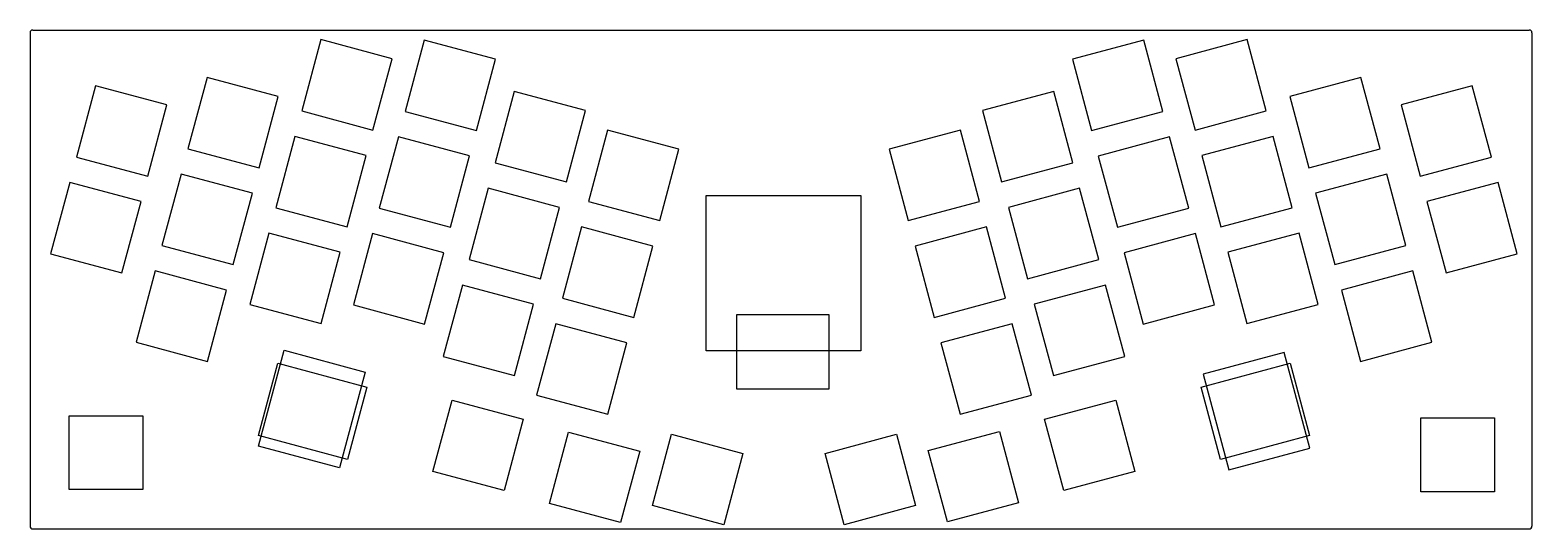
# Model space of a CAD drawing. Header units: millimetres. Extents: x 2 to 287, y -95 to 0.
import ezdxf

# ---------------------------------------------------------------- set-up
doc = ezdxf.new("R2010")
doc.units = ezdxf.units.MM
doc.layers.get('0').update_dxf_attribs({"linetype": 'CONTINUOUS'})

msp = doc.modelspace()

# ---------------------------------------------------------------- linework, layer by layer
for p, q in [((2, -0.52), (2, -94.12)), ((2.5, -0.02), (286.5, -0.02)), ((287, -0.52), (287, -94.12)), ((2.5, -94.62), (286.5, -94.62))]:
    msp.add_line(p, q)
for points in [[(70.69, -5.46), (57.17, -1.84), (53.55, -15.36), (67.07, -18.99)], [(90.34, -5.55), (76.82, -1.93), (73.19, -15.45), (86.72, -19.07)], [(213.32, -1.93), (199.79, -5.55), (203.42, -19.08), (216.94, -15.45)], [(232.96, -1.84), (219.44, -5.47), (223.06, -18.99), (236.59, -15.36)], [(27.98, -14.2), (14.45, -10.58), (10.83, -24.1), (24.35, -27.73)], [(49.11, -12.62), (35.58, -9), (31.96, -22.52), (45.48, -26.14)], [(254.55, -9), (241.03, -12.62), (244.65, -26.14), (258.17, -22.52)], [(275.68, -10.58), (262.16, -14.21), (265.78, -27.73), (279.3, -24.11)], [(107.4, -15.3), (93.88, -11.67), (90.25, -25.2), (103.78, -28.82)], [(196.26, -11.68), (182.73, -15.3), (186.36, -28.82), (199.88, -25.2)], [(125.1, -22.63), (111.58, -19.01), (107.96, -32.53), (121.48, -36.15)], [(178.55, -19.01), (165.03, -22.63), (168.65, -36.16), (182.18, -32.53)], [(65.78, -23.82), (52.25, -20.19), (48.63, -33.72), (62.15, -37.34)], [(85.42, -23.9), (71.9, -20.28), (68.28, -33.8), (81.8, -37.43)], [(218.23, -20.28), (204.71, -23.91), (208.33, -37.43), (221.86, -33.81)], [(237.88, -20.19), (224.36, -23.82), (227.98, -37.34), (241.5, -33.72)], [(44.19, -30.97), (30.67, -27.35), (27.04, -40.87), (40.57, -44.49)], [(259.47, -27.35), (245.94, -30.97), (249.57, -44.5), (263.09, -40.87)], [(23.06, -32.56), (9.54, -28.93), (5.91, -42.46), (19.44, -46.08)], [(102.48, -33.65), (88.96, -30.03), (85.34, -43.55), (98.86, -47.17)], [(201.17, -30.03), (187.65, -33.65), (191.28, -47.18), (204.8, -43.55)], [(280.6, -28.94), (267.08, -32.56), (270.7, -46.08), (284.22, -42.46)], [(130.33, -31.4), (159.62, -31.4), (159.62, -60.84), (130.33, -60.84)], [(60.86, -42.17), (47.34, -38.54), (43.71, -52.07), (57.24, -55.69)], [(80.51, -42.26), (66.98, -38.63), (63.36, -52.16), (76.88, -55.78)], [(120.19, -40.98), (106.66, -37.36), (103.04, -50.88), (116.56, -54.51)], [(183.47, -37.36), (169.95, -40.99), (173.57, -54.51), (187.09, -50.88)], [(223.15, -38.63), (209.63, -42.26), (213.25, -55.78), (226.77, -52.16)], [(242.8, -38.55), (229.27, -42.17), (232.9, -55.69), (246.42, -52.07)], [(39.27, -49.32), (25.75, -45.7), (22.12, -59.22), (35.65, -62.85)], [(97.56, -52), (84.04, -48.38), (80.42, -61.9), (93.94, -65.53)], [(206.09, -48.38), (192.57, -52.01), (196.19, -65.53), (209.72, -61.91)], [(264.39, -45.7), (250.86, -49.33), (254.49, -62.85), (268.01, -59.23)], [(153.6, -68.15), (136.1, -68.15), (136.1, -53.95), (153.6, -53.95)], [(115.27, -59.34), (101.75, -55.71), (98.12, -69.24), (111.65, -72.86)], [(188.39, -55.71), (174.86, -59.34), (178.49, -72.86), (192.01, -69.24)], [(60.74, -83.03), (45.38, -78.91), (50.25, -60.75), (65.61, -64.87)], [(229.49, -83.41), (244.85, -79.3), (239.98, -61.14), (224.63, -65.25)], [(49.02, -63.22), (65.92, -67.75), (62.25, -81.46), (45.34, -76.93)], [(224.21, -67.75), (241.11, -63.22), (244.79, -76.93), (227.88, -81.46)], [(78.46, -83.72), (82.08, -70.19), (95.6, -73.82), (91.98, -87.34)], [(198.15, -87.34), (194.53, -73.82), (208.05, -70.19), (211.67, -83.72)], [(23.4, -73.15), (23.4, -87.15), (9.4, -87.15), (9.4, -73.15)], [(265.89, -87.58), (265.89, -73.58), (279.89, -73.58), (279.89, -87.58)], [(100.54, -89.77), (104.17, -76.25), (117.69, -79.87), (114.07, -93.39)], [(120.12, -90.2), (123.74, -76.68), (137.26, -80.3), (133.64, -93.83)], [(156.49, -93.83), (152.87, -80.31), (166.39, -76.68), (170.02, -90.21)], [(176.07, -93.29), (172.44, -79.77), (185.97, -76.15), (189.59, -89.67)]]:
    msp.add_lwpolyline(points, close=True)
for points in [[(2.5, -0.02), (2.22, -0.02), (2, -0.25), (2, -0.52)], [(287, -0.52), (287, -0.25), (286.78, -0.02), (286.5, -0.02)], [(2, -94.12), (2, -94.4), (2.22, -94.62), (2.5, -94.62)], [(286.5, -94.62), (286.63, -94.62), (286.76, -94.57), (286.85, -94.48)], [(286.85, -94.48), (286.95, -94.38), (287, -94.26), (287, -94.12)]]:
    msp.add_open_spline(points, degree=3)

doc.saveas('drawing.dxf')
